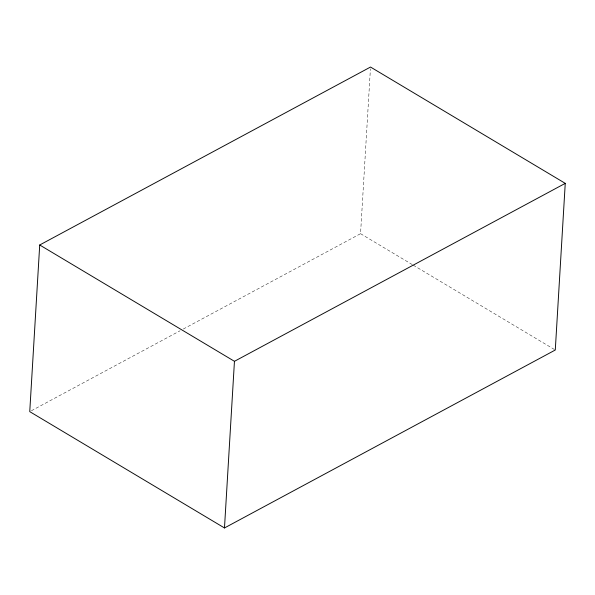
<?xml version="1.0" encoding="UTF-8"?>
<svg xmlns="http://www.w3.org/2000/svg" width="595" height="595" viewBox="0 0 595 595"><rect width="100%" height="100%" fill="white"/><g stroke="black" fill="none" stroke-linecap="round" stroke-linejoin="round"><path stroke-width="0.45" stroke-dasharray="2.98 2.23" d="M183.305 329.035L360.548 233.686L370.41 68.894M31.386 410.758L180.04 330.79M360.548 233.686L412.424 264.671M413.22 265.147L554.481 349.533"/><path stroke-width="0.89" d="M39.716 244.991L29.75 411.643L224.479 527.958L555.284 350.009L565.25 183.357L370.521 67.042L39.716 244.991L234.452 361.314L565.25 183.357M224.479 527.958L234.452 361.314"/></g></svg>
